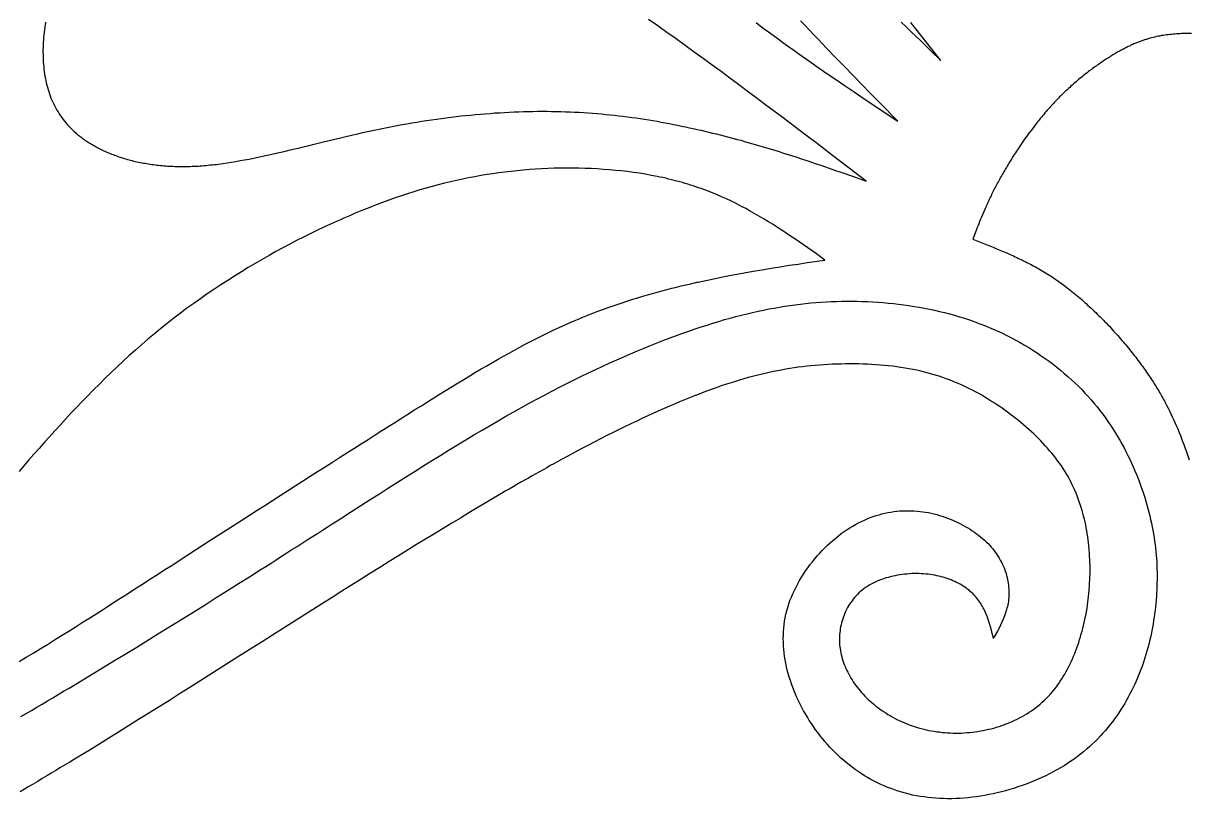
# Model space of a CAD drawing. Extents: x 0 to 279, y 0 to 212.
# Drawn here: x 222.69 to 235.29, y 111.6 to 119.99 of the extents above; entities that cross this region are included whole.
import ezdxf

# ---------------------------------------------------------------- set-up
doc = ezdxf.new("R2010")
doc.units = 0
doc.layers.add('LAYER_1', color=18, linetype='CONTINUOUS')

msp = doc.modelspace()

# ---------------------------------------------------------------- linework, layer by layer
at = {"layer": 'LAYER_1'}
for points in [[(222.93, 120.003), (222.925, 119.975), (222.921, 119.947), (222.918, 119.92), (222.914, 119.892), (222.911, 119.865), (222.909, 119.837), (222.907, 119.81), (222.905, 119.783), (222.904, 119.756), (222.903, 119.729), (222.902, 119.702), (222.902, 119.675), (222.903, 119.648), (222.903, 119.622), (222.904, 119.596), (222.906, 119.57), (222.908, 119.544), (222.91, 119.518), (222.913, 119.493), (222.916, 119.468), (222.92, 119.443), (222.924, 119.418), (222.928, 119.393), (222.933, 119.369), (222.938, 119.344), (222.944, 119.32), (222.951, 119.297), (222.957, 119.273), (222.965, 119.25), (222.972, 119.227), (222.981, 119.204), (222.989, 119.181), (222.999, 119.159), (223.008, 119.137), (223.019, 119.115), (223.03, 119.093), (223.041, 119.072), (223.053, 119.051), (223.065, 119.03), (223.078, 119.009), (223.092, 118.989), (223.106, 118.969), (223.121, 118.949), (223.136, 118.93), (223.152, 118.91), (223.168, 118.891), (223.186, 118.873), (223.203, 118.854), (223.222, 118.836), (223.241, 118.819), (223.26, 118.801), (223.28, 118.784), (223.291, 118.776), (223.301, 118.767), (223.312, 118.759), (223.323, 118.751), (223.334, 118.743), (223.345, 118.734), (223.356, 118.726), (223.368, 118.719), (223.379, 118.711), (223.391, 118.703), (223.403, 118.695), (223.415, 118.688), (223.427, 118.68), (223.44, 118.673), (223.452, 118.666), (223.465, 118.658), (223.478, 118.651), (223.491, 118.644), (223.504, 118.637), (223.518, 118.631), (223.531, 118.624), (223.545, 118.617), (223.559, 118.611), (223.573, 118.604), (223.587, 118.598), (223.601, 118.592), (223.616, 118.586), (223.63, 118.58), (223.645, 118.574), (223.66, 118.568), (223.675, 118.562), (223.69, 118.557), (223.705, 118.551), (223.721, 118.546), (223.736, 118.541), (223.752, 118.536), (223.768, 118.531), (223.784, 118.526), (223.8, 118.521), (223.817, 118.516), (223.833, 118.512), (223.85, 118.508), (223.866, 118.503), (223.883, 118.499), (223.9, 118.495), (223.918, 118.491), (223.935, 118.488), (223.952, 118.484), (223.97, 118.481), (223.988, 118.477), (224.006, 118.474), (224.024, 118.471), (224.042, 118.468), (224.06, 118.465), (224.078, 118.462), (224.097, 118.46), (224.116, 118.458), (224.134, 118.455), (224.153, 118.453), (224.172, 118.451), (224.192, 118.45), (224.211, 118.448), (224.23, 118.446), (224.25, 118.445), (224.27, 118.444), (224.289, 118.443), (224.309, 118.442), (224.33, 118.441), (224.35, 118.441), (224.37, 118.44), (224.391, 118.44), (224.411, 118.44), (224.432, 118.44), (224.453, 118.44), (224.474, 118.44), (224.495, 118.441), (224.516, 118.442), (224.537, 118.443), (224.559, 118.444), (224.58, 118.445), (224.602, 118.446), (224.624, 118.448), (224.646, 118.449), (224.668, 118.451), (224.69, 118.453), (224.712, 118.456), (224.735, 118.458), (224.757, 118.461), (224.78, 118.463), (224.802, 118.466), (224.825, 118.469), (224.848, 118.472), (224.894, 118.479), (224.941, 118.486), (224.988, 118.494), (225.035, 118.503), (225.083, 118.511), (225.131, 118.52), (225.179, 118.53), (225.228, 118.54), (225.277, 118.55), (225.326, 118.561), (225.376, 118.572), (225.426, 118.583), (225.476, 118.595), (225.526, 118.607), (225.577, 118.619), (225.628, 118.631), (225.679, 118.643), (225.73, 118.656), (225.782, 118.668), (225.834, 118.681), (225.938, 118.706), (226.043, 118.732), (226.148, 118.757), (226.254, 118.782), (226.307, 118.794), (226.36, 118.806), (226.413, 118.818), (226.466, 118.829), (226.519, 118.841), (226.572, 118.852), (226.626, 118.863), (226.679, 118.873), (226.732, 118.883), (226.786, 118.893), (226.839, 118.903), (226.892, 118.912), (226.945, 118.921), (226.999, 118.929), (227.052, 118.938), (227.105, 118.946), (227.158, 118.953), (227.211, 118.961), (227.264, 118.968), (227.317, 118.974), (227.37, 118.981), (227.423, 118.987), (227.476, 118.992), (227.528, 118.997), (227.581, 119.002), (227.633, 119.007), (227.686, 119.011), (227.738, 119.015), (227.79, 119.019), (227.842, 119.022), (227.894, 119.025), (227.946, 119.028), (227.997, 119.03), (228.049, 119.032), (228.1, 119.034), (228.151, 119.035), (228.202, 119.036), (228.253, 119.037), (228.303, 119.037), (228.354, 119.037), (228.404, 119.036), (228.454, 119.036), (228.504, 119.035), (228.554, 119.033), (228.603, 119.031), (228.652, 119.029), (228.701, 119.026), (228.75, 119.024), (228.799, 119.02), (228.847, 119.017), (228.895, 119.013), (228.943, 119.009), (228.991, 119.004), (229.038, 118.999), (229.085, 118.994), (229.132, 118.989), (229.179, 118.983), (229.226, 118.977), (229.272, 118.971), (229.318, 118.965), (229.364, 118.958), (229.409, 118.951), (229.454, 118.944), (229.499, 118.936), (229.544, 118.929), (229.589, 118.921), (229.633, 118.913), (229.677, 118.904), (229.721, 118.896), (229.764, 118.887), (229.808, 118.878), (229.851, 118.869), (229.894, 118.86), (229.936, 118.851), (229.978, 118.841), (230.02, 118.832), (230.062, 118.822), (230.104, 118.812), (230.145, 118.802), (230.186, 118.792), (230.226, 118.782), (230.267, 118.771), (230.307, 118.761), (230.347, 118.751), (230.386, 118.74), (230.391, 118.739), (230.394, 118.738), (230.395, 118.738), (230.395, 118.737), (230.396, 118.737), (230.401, 118.736), (230.411, 118.733), (230.45, 118.723), (230.489, 118.712), (230.527, 118.701), (230.566, 118.69), (230.604, 118.679), (230.642, 118.668), (230.679, 118.657), (230.717, 118.646), (230.754, 118.635), (230.791, 118.623), (230.828, 118.612), (230.864, 118.601), (230.901, 118.589), (230.937, 118.578), (230.973, 118.566), (231.045, 118.543), (231.116, 118.52), (231.186, 118.496), (231.256, 118.473), (231.326, 118.449), (231.395, 118.425), (231.464, 118.401), (231.532, 118.378), (231.669, 118.33), (231.805, 118.281), (231.623, 118.42), (231.442, 118.559), (231.26, 118.698), (231.168, 118.767), (231.077, 118.837), (230.985, 118.907), (230.893, 118.976), (230.8, 119.046), (230.707, 119.116), (230.614, 119.186), (230.52, 119.256), (230.426, 119.326), (230.331, 119.396), (230.236, 119.467), (230.14, 119.537), (230.044, 119.608), (229.947, 119.678), (229.849, 119.749), (229.75, 119.82), (229.651, 119.89), (229.552, 119.961), (229.453, 120.031)], [(230.615, 119.997), (230.659, 119.964), (230.704, 119.93), (230.749, 119.897), (230.839, 119.831), (230.93, 119.765), (231.022, 119.699), (231.114, 119.634), (231.206, 119.569), (231.299, 119.504), (231.393, 119.44), (231.486, 119.376), (231.58, 119.312), (231.675, 119.248), (231.769, 119.184), (231.959, 119.057), (232.149, 118.93), (231.954, 119.129), (231.857, 119.228), (231.76, 119.327), (231.664, 119.426), (231.568, 119.524), (231.472, 119.623), (231.377, 119.722), (231.283, 119.821), (231.236, 119.87), (231.19, 119.919), (231.144, 119.969), (231.097, 120.018)], [(232.186, 120.002), (232.24, 119.95), (232.293, 119.899), (232.4, 119.795), (232.507, 119.691), (232.615, 119.588), (232.397, 119.861), (232.289, 119.999)], [(235.326, 119.881), (235.29, 119.88), (235.253, 119.879), (235.235, 119.879), (235.217, 119.878), (235.199, 119.877), (235.181, 119.876), (235.163, 119.875), (235.145, 119.873), (235.127, 119.872), (235.108, 119.87), (235.09, 119.868), (235.072, 119.866), (235.054, 119.864), (235.036, 119.861), (235.018, 119.859), (235, 119.856), (234.982, 119.852), (234.964, 119.849), (234.946, 119.845), (234.928, 119.841), (234.91, 119.837), (234.892, 119.832), (234.873, 119.827), (234.855, 119.822), (234.836, 119.816), (234.827, 119.814), (234.818, 119.81), (234.808, 119.807), (234.799, 119.804), (234.789, 119.801), (234.78, 119.797), (234.77, 119.794), (234.76, 119.79), (234.751, 119.786), (234.741, 119.782), (234.731, 119.778), (234.721, 119.774), (234.711, 119.77), (234.701, 119.766), (234.691, 119.761), (234.681, 119.757), (234.67, 119.752), (234.66, 119.747), (234.649, 119.742), (234.639, 119.737), (234.628, 119.732), (234.618, 119.726), (234.607, 119.721), (234.596, 119.715), (234.585, 119.71), (234.574, 119.704), (234.563, 119.698), (234.552, 119.691), (234.54, 119.685), (234.529, 119.679), (234.517, 119.672), (234.505, 119.665), (234.494, 119.658), (234.482, 119.651), (234.47, 119.644), (234.458, 119.636), (234.445, 119.629), (234.433, 119.621), (234.421, 119.613), (234.408, 119.605), (234.396, 119.597), (234.383, 119.589), (234.37, 119.58), (234.357, 119.572), (234.344, 119.563), (234.332, 119.554), (234.318, 119.545), (234.305, 119.536), (234.292, 119.526), (234.279, 119.517), (234.266, 119.507), (234.252, 119.497), (234.239, 119.487), (234.226, 119.477), (234.212, 119.467), (234.199, 119.457), (234.185, 119.446), (234.171, 119.435), (234.158, 119.425), (234.144, 119.414), (234.131, 119.402), (234.117, 119.391), (234.103, 119.38), (234.089, 119.368), (234.076, 119.356), (234.062, 119.345), (234.048, 119.333), (234.035, 119.32), (234.021, 119.308), (234.007, 119.296), (233.993, 119.283), (233.98, 119.271), (233.966, 119.258), (233.952, 119.245), (233.939, 119.232), (233.925, 119.218), (233.912, 119.205), (233.898, 119.192), (233.885, 119.178), (233.871, 119.164), (233.858, 119.15), (233.844, 119.136), (233.831, 119.122), (233.818, 119.108), (233.805, 119.093), (233.791, 119.078), (233.778, 119.064), (233.765, 119.049), (233.752, 119.034), (233.739, 119.019), (233.727, 119.004), (233.714, 118.988), (233.701, 118.973), (233.688, 118.958), (233.676, 118.942), (233.663, 118.926), (233.651, 118.911), (233.639, 118.895), (233.614, 118.863), (233.59, 118.831), (233.566, 118.799), (233.543, 118.767), (233.52, 118.735), (233.497, 118.702), (233.475, 118.67), (233.464, 118.654), (233.453, 118.637), (233.442, 118.621), (233.432, 118.605), (233.421, 118.589), (233.411, 118.573), (233.4, 118.557), (233.39, 118.541), (233.38, 118.525), (233.37, 118.509), (233.36, 118.493), (233.35, 118.477), (233.341, 118.461), (233.331, 118.445), (233.322, 118.43), (233.313, 118.414), (233.304, 118.399), (233.295, 118.383), (233.286, 118.368), (233.277, 118.353), (233.269, 118.338), (233.26, 118.323), (233.252, 118.308), (233.244, 118.293), (233.236, 118.278), (233.228, 118.264), (233.22, 118.249), (233.213, 118.235), (233.205, 118.221), (233.198, 118.207), (233.191, 118.193), (233.184, 118.179), (233.177, 118.165), (233.17, 118.151), (233.163, 118.138), (233.157, 118.124), (233.15, 118.111), (233.144, 118.097), (233.137, 118.084), (233.131, 118.071), (233.125, 118.057), (233.119, 118.044), (233.113, 118.031), (233.107, 118.018), (233.102, 118.006), (233.096, 117.993), (233.085, 117.967), (233.074, 117.942), (233.063, 117.917), (233.053, 117.892), (233.043, 117.868), (233.033, 117.843), (233.023, 117.819), (233.014, 117.795), (233.004, 117.771), (232.995, 117.747), (232.976, 117.699), (232.958, 117.652), (233.032, 117.623), (233.105, 117.594), (233.142, 117.58), (233.179, 117.565), (233.216, 117.55), (233.253, 117.535), (233.289, 117.519), (233.326, 117.504), (233.363, 117.487), (233.399, 117.471), (233.418, 117.463), (233.436, 117.454), (233.454, 117.445), (233.472, 117.437), (233.491, 117.428), (233.509, 117.419), (233.527, 117.41), (233.545, 117.401), (233.564, 117.391), (233.582, 117.382), (233.6, 117.372), (233.618, 117.362), (233.636, 117.352), (233.654, 117.342), (233.673, 117.332), (233.691, 117.322), (233.709, 117.311), (233.727, 117.3), (233.745, 117.289), (233.763, 117.278), (233.781, 117.267), (233.799, 117.255), (233.817, 117.244), (233.835, 117.232), (233.853, 117.22), (233.871, 117.207), (233.889, 117.195), (233.907, 117.182), (233.925, 117.169), (233.943, 117.156), (233.96, 117.143), (233.978, 117.129), (233.996, 117.115), (234.014, 117.101), (234.031, 117.087), (234.049, 117.073), (234.067, 117.058), (234.084, 117.044), (234.102, 117.029), (234.119, 117.014), (234.137, 116.999), (234.154, 116.984), (234.171, 116.969), (234.188, 116.953), (234.205, 116.937), (234.222, 116.922), (234.239, 116.906), (234.256, 116.89), (234.273, 116.874), (234.29, 116.858), (234.306, 116.842), (234.323, 116.825), (234.339, 116.809), (234.356, 116.793), (234.372, 116.776), (234.388, 116.76), (234.404, 116.743), (234.42, 116.726), (234.436, 116.71), (234.451, 116.693), (234.467, 116.676), (234.482, 116.659), (234.497, 116.642), (234.512, 116.626), (234.527, 116.609), (234.542, 116.592), (234.557, 116.575), (234.572, 116.558), (234.586, 116.541), (234.6, 116.524), (234.614, 116.508), (234.628, 116.491), (234.642, 116.474), (234.656, 116.457), (234.669, 116.441), (234.682, 116.424), (234.695, 116.408), (234.708, 116.391), (234.721, 116.375), (234.734, 116.358), (234.746, 116.342), (234.758, 116.326), (234.77, 116.31), (234.782, 116.293), (234.794, 116.277), (234.806, 116.261), (234.817, 116.245), (234.828, 116.23), (234.839, 116.214), (234.85, 116.198), (234.861, 116.182), (234.871, 116.166), (234.882, 116.151), (234.892, 116.135), (234.902, 116.119), (234.912, 116.104), (234.922, 116.088), (234.932, 116.073), (234.942, 116.057), (234.951, 116.042), (234.96, 116.026), (234.97, 116.011), (234.979, 115.995), (234.988, 115.98), (234.997, 115.964), (235.005, 115.949), (235.014, 115.934), (235.022, 115.918), (235.031, 115.903), (235.039, 115.887), (235.047, 115.872), (235.055, 115.856), (235.071, 115.825), (235.087, 115.794), (235.102, 115.763), (235.116, 115.732), (235.131, 115.701), (235.145, 115.669), (235.159, 115.638), (235.172, 115.606), (235.179, 115.59), (235.182, 115.582), (235.183, 115.581), (235.183, 115.58), (235.183, 115.58), (235.184, 115.579), (235.184, 115.577), (235.191, 115.561), (235.204, 115.529), (235.217, 115.496), (235.229, 115.464), (235.242, 115.431), (235.254, 115.398), (235.266, 115.364), (235.278, 115.331), (235.289, 115.297), (235.301, 115.264)], [(222.646, 113.082), (222.722, 113.128), (222.797, 113.174), (222.873, 113.22), (222.95, 113.267), (223.027, 113.315), (223.104, 113.363), (223.182, 113.411), (223.26, 113.46), (223.338, 113.51), (223.417, 113.56), (223.496, 113.61), (223.576, 113.661), (223.655, 113.712), (223.735, 113.763), (223.816, 113.815), (223.896, 113.867), (223.978, 113.919), (224.059, 113.972), (224.14, 114.024), (224.222, 114.077), (224.305, 114.13), (224.387, 114.184), (224.553, 114.29), (224.719, 114.398), (224.885, 114.505), (225.052, 114.612), (225.218, 114.719), (225.301, 114.772), (225.384, 114.825), (225.466, 114.878), (225.548, 114.93), (225.63, 114.983), (225.711, 115.035), (225.792, 115.087), (225.873, 115.138), (225.953, 115.189), (226.032, 115.24), (226.111, 115.29), (226.189, 115.34), (226.266, 115.389), (226.343, 115.438), (226.419, 115.486), (226.494, 115.534), (226.568, 115.581), (226.605, 115.605), (226.642, 115.628), (226.678, 115.651), (226.714, 115.674), (226.75, 115.697), (226.786, 115.719), (226.821, 115.742), (226.856, 115.764), (226.926, 115.808), (226.995, 115.851), (227.063, 115.894), (227.13, 115.936), (227.197, 115.978), (227.263, 116.018), (227.328, 116.058), (227.392, 116.098), (227.456, 116.136), (227.519, 116.174), (227.581, 116.212), (227.643, 116.248), (227.704, 116.284), (227.765, 116.32), (227.825, 116.354), (227.885, 116.388), (227.944, 116.421), (228.003, 116.453), (228.061, 116.485), (228.119, 116.516), (228.177, 116.546), (228.234, 116.576), (228.291, 116.604), (228.348, 116.632), (228.405, 116.66), (228.461, 116.686), (228.517, 116.712), (228.573, 116.737), (228.629, 116.761), (228.684, 116.785), (228.74, 116.808), (228.795, 116.83), (228.85, 116.852), (228.905, 116.873), (228.959, 116.893), (229.014, 116.913), (229.068, 116.932), (229.122, 116.95), (229.176, 116.968), (229.229, 116.986), (229.283, 117.003), (229.336, 117.019), (229.389, 117.035), (229.442, 117.051), (229.494, 117.066), (229.547, 117.08), (229.599, 117.095), (229.651, 117.108), (229.703, 117.122), (229.754, 117.135), (229.806, 117.147), (229.857, 117.16), (229.908, 117.171), (229.959, 117.183), (229.962, 117.184), (229.964, 117.184), (229.965, 117.184), (229.965, 117.184), (229.968, 117.185), (229.975, 117.187), (229.987, 117.189), (230.038, 117.2), (230.088, 117.211), (230.139, 117.222), (230.189, 117.232), (230.239, 117.242), (230.289, 117.252), (230.388, 117.271), (230.486, 117.289), (230.585, 117.306), (230.682, 117.323), (230.78, 117.339), (230.877, 117.355), (230.974, 117.37), (231.07, 117.384), (231.167, 117.399), (231.359, 117.427), (231.267, 117.493), (231.175, 117.558), (231.082, 117.623), (231.036, 117.655), (230.989, 117.687), (230.942, 117.719), (230.894, 117.75), (230.847, 117.781), (230.799, 117.811), (230.751, 117.841), (230.702, 117.871), (230.653, 117.9), (230.603, 117.929), (230.553, 117.957), (230.503, 117.984), (230.452, 118.011), (230.401, 118.038), (230.348, 118.063), (230.296, 118.088), (230.242, 118.112), (230.188, 118.135), (230.161, 118.147), (230.134, 118.158), (230.106, 118.169), (230.078, 118.179), (230.05, 118.19), (230.022, 118.2), (229.994, 118.21), (229.965, 118.22), (229.936, 118.229), (229.907, 118.239), (229.878, 118.248), (229.849, 118.257), (229.819, 118.265), (229.789, 118.274), (229.759, 118.282), (229.729, 118.289), (229.699, 118.297), (229.668, 118.304), (229.638, 118.312), (229.607, 118.319), (229.576, 118.325), (229.545, 118.332), (229.482, 118.344), (229.419, 118.355), (229.355, 118.366), (229.291, 118.375), (229.226, 118.384), (229.161, 118.391), (229.096, 118.398), (229.03, 118.404), (228.964, 118.409), (228.898, 118.413), (228.832, 118.417), (228.765, 118.419), (228.698, 118.421), (228.631, 118.422), (228.564, 118.422), (228.497, 118.421), (228.43, 118.42), (228.364, 118.417), (228.297, 118.414), (228.23, 118.41), (228.163, 118.406), (228.097, 118.4), (228.031, 118.394), (227.965, 118.387), (227.899, 118.379), (227.833, 118.371), (227.768, 118.362), (227.702, 118.352), (227.637, 118.341), (227.572, 118.329), (227.506, 118.317), (227.441, 118.303), (227.375, 118.289), (227.31, 118.274), (227.244, 118.258), (227.178, 118.241), (227.112, 118.224), (227.046, 118.205), (226.98, 118.186), (226.913, 118.166), (226.846, 118.144), (226.779, 118.122), (226.712, 118.099), (226.644, 118.075), (226.575, 118.05), (226.507, 118.024), (226.438, 117.997), (226.368, 117.969), (226.333, 117.955), (226.298, 117.941), (226.263, 117.926), (226.227, 117.911), (226.192, 117.895), (226.156, 117.88), (226.12, 117.864), (226.084, 117.848), (226.012, 117.815), (225.939, 117.782), (225.866, 117.747), (225.793, 117.711), (225.719, 117.674), (225.645, 117.637), (225.571, 117.598), (225.497, 117.558), (225.422, 117.518), (225.347, 117.476), (225.273, 117.434), (225.198, 117.39), (225.123, 117.346), (225.049, 117.301), (224.974, 117.254), (224.9, 117.207), (224.826, 117.159), (224.752, 117.11), (224.679, 117.06), (224.605, 117.009), (224.533, 116.958), (224.46, 116.905), (224.388, 116.852), (224.317, 116.797), (224.246, 116.742), (224.176, 116.686), (224.107, 116.629), (224.038, 116.571), (223.97, 116.513), (223.902, 116.453), (223.835, 116.393), (223.769, 116.333), (223.704, 116.271), (223.639, 116.21), (223.575, 116.148), (223.512, 116.085), (223.449, 116.022), (223.387, 115.959), (223.326, 115.896), (223.265, 115.832), (223.205, 115.769), (223.146, 115.705), (223.087, 115.641), (223.029, 115.578), (222.972, 115.514), (222.916, 115.451), (222.86, 115.388), (222.805, 115.325), (222.75, 115.263), (222.696, 115.201), (222.643, 115.139)], [(222.664, 112.488), (222.721, 112.52), (222.777, 112.553), (222.834, 112.587), (222.892, 112.621), (222.95, 112.655), (223.008, 112.69), (223.067, 112.725), (223.126, 112.76), (223.186, 112.795), (223.305, 112.867), (223.426, 112.94), (223.547, 113.013), (223.67, 113.088), (223.793, 113.163), (223.916, 113.238), (224.163, 113.391), (224.41, 113.544), (224.533, 113.621), (224.655, 113.697), (224.777, 113.773), (224.898, 113.849), (225.017, 113.925), (225.136, 114), (225.253, 114.074), (225.311, 114.111), (225.369, 114.148), (225.426, 114.184), (225.483, 114.221), (225.539, 114.257), (225.595, 114.293), (225.651, 114.328), (225.706, 114.364), (225.761, 114.399), (225.816, 114.434), (225.87, 114.468), (225.924, 114.503), (225.977, 114.537), (226.03, 114.571), (226.083, 114.605), (226.135, 114.638), (226.238, 114.705), (226.341, 114.77), (226.442, 114.835), (226.541, 114.898), (226.64, 114.961), (226.737, 115.023), (226.833, 115.084), (226.928, 115.143), (227.022, 115.202), (227.114, 115.26), (227.206, 115.317), (227.297, 115.373), (227.387, 115.428), (227.476, 115.482), (227.564, 115.535), (227.652, 115.587), (227.738, 115.638), (227.824, 115.688), (227.909, 115.737), (227.994, 115.784), (228.078, 115.831), (228.161, 115.877), (228.244, 115.922), (228.326, 115.966), (228.407, 116.008), (228.488, 116.05), (228.568, 116.091), (228.647, 116.131), (228.726, 116.169), (228.804, 116.207), (228.882, 116.244), (228.958, 116.28), (229.034, 116.314), (229.11, 116.348), (229.184, 116.381), (229.258, 116.413), (229.331, 116.444), (229.404, 116.474), (229.475, 116.503), (229.546, 116.532), (229.616, 116.559), (229.685, 116.585), (229.754, 116.611), (229.822, 116.635), (229.889, 116.659), (229.955, 116.681), (230.02, 116.703), (230.085, 116.724), (230.149, 116.744), (230.212, 116.763), (230.274, 116.782), (230.336, 116.799), (230.397, 116.816), (230.458, 116.831), (230.518, 116.846), (230.577, 116.86), (230.636, 116.873), (230.694, 116.886), (230.752, 116.898), (230.81, 116.908), (230.867, 116.918), (230.924, 116.928), (230.981, 116.936), (231.037, 116.944), (231.094, 116.951), (231.15, 116.957), (231.206, 116.963), (231.261, 116.968), (231.317, 116.972), (231.373, 116.975), (231.428, 116.978), (231.484, 116.98), (231.54, 116.981), (231.596, 116.982), (231.651, 116.981), (231.707, 116.981), (231.764, 116.979), (231.82, 116.977), (231.876, 116.974), (231.932, 116.971), (231.988, 116.967), (232.045, 116.962), (232.101, 116.956), (232.157, 116.95), (232.213, 116.942), (232.269, 116.935), (232.324, 116.926), (232.38, 116.916), (232.435, 116.906), (232.49, 116.895), (232.545, 116.884), (232.6, 116.871), (232.654, 116.858), (232.709, 116.844), (232.762, 116.829), (232.816, 116.813), (232.869, 116.797), (232.922, 116.779), (232.974, 116.761), (233.026, 116.742), (233.077, 116.722), (233.128, 116.701), (233.179, 116.68), (233.229, 116.657), (233.279, 116.634), (233.328, 116.61), (233.376, 116.586), (233.424, 116.56), (233.471, 116.534), (233.518, 116.507), (233.564, 116.479), (233.61, 116.451), (233.654, 116.422), (233.699, 116.392), (233.742, 116.362), (233.785, 116.331), (233.827, 116.299), (233.869, 116.267), (233.909, 116.234), (233.949, 116.2), (233.988, 116.166), (234.027, 116.132), (234.064, 116.097), (234.101, 116.061), (234.137, 116.025), (234.172, 115.988), (234.206, 115.951), (234.239, 115.914), (234.272, 115.876), (234.303, 115.838), (234.334, 115.799), (234.364, 115.76), (234.393, 115.72), (234.421, 115.681), (234.448, 115.64), (234.475, 115.6), (234.5, 115.56), (234.525, 115.519), (234.549, 115.478), (234.572, 115.437), (234.595, 115.395), (234.616, 115.354), (234.637, 115.313), (234.657, 115.271), (234.677, 115.23), (234.695, 115.188), (234.713, 115.147), (234.731, 115.105), (234.747, 115.064), (234.763, 115.022), (234.778, 114.981), (234.792, 114.94), (234.806, 114.899), (234.819, 114.858), (234.831, 114.818), (234.843, 114.778), (234.854, 114.738), (234.864, 114.698), (234.874, 114.658), (234.883, 114.619), (234.892, 114.58), (234.9, 114.541), (234.907, 114.502), (234.914, 114.463), (234.92, 114.424), (234.926, 114.386), (234.931, 114.348), (234.935, 114.31), (234.939, 114.272), (234.943, 114.234), (234.945, 114.196), (234.948, 114.158), (234.95, 114.121), (234.951, 114.083), (234.952, 114.046), (234.952, 114.008), (234.952, 113.971), (234.951, 113.934), (234.95, 113.896), (234.949, 113.859), (234.947, 113.822), (234.945, 113.785), (234.942, 113.747), (234.938, 113.71), (234.935, 113.673), (234.931, 113.636), (234.926, 113.598), (234.921, 113.561), (234.915, 113.524), (234.909, 113.487), (234.903, 113.45), (234.896, 113.413), (234.888, 113.376), (234.88, 113.34), (234.872, 113.303), (234.862, 113.266), (234.853, 113.23), (234.843, 113.193), (234.832, 113.157), (234.821, 113.121), (234.809, 113.084), (234.797, 113.048), (234.784, 113.012), (234.77, 112.977), (234.756, 112.941), (234.741, 112.906), (234.726, 112.87), (234.71, 112.835), (234.694, 112.8), (234.677, 112.765), (234.659, 112.731), (234.64, 112.696), (234.621, 112.662), (234.602, 112.628), (234.581, 112.594), (234.56, 112.561), (234.538, 112.528), (234.516, 112.495), (234.493, 112.463), (234.469, 112.43), (234.445, 112.399), (234.419, 112.367), (234.393, 112.336), (234.367, 112.306), (234.339, 112.276), (234.311, 112.246), (234.282, 112.217), (234.252, 112.188), (234.221, 112.16), (234.19, 112.132), (234.158, 112.105), (234.125, 112.078), (234.091, 112.052), (234.056, 112.026), (234.02, 112.002), (233.984, 111.977), (233.946, 111.954), (233.908, 111.931), (233.869, 111.908), (233.83, 111.887), (233.79, 111.866), (233.749, 111.845), (233.707, 111.826), (233.665, 111.807), (233.623, 111.789), (233.58, 111.771), (233.536, 111.755), (233.492, 111.739), (233.448, 111.724), (233.404, 111.709), (233.359, 111.696), (233.314, 111.683), (233.269, 111.671), (233.224, 111.66), (233.179, 111.65), (233.133, 111.641), (233.088, 111.632), (233.043, 111.624), (232.998, 111.618), (232.953, 111.612), (232.908, 111.607), (232.863, 111.603), (232.819, 111.6), (232.775, 111.598), (232.731, 111.597), (232.687, 111.597), (232.644, 111.598), (232.601, 111.599), (232.559, 111.602), (232.516, 111.606), (232.474, 111.61), (232.433, 111.616), (232.392, 111.622), (232.351, 111.629), (232.31, 111.637), (232.27, 111.647), (232.231, 111.657), (232.191, 111.668), (232.152, 111.679), (232.114, 111.692), (232.076, 111.706), (232.038, 111.72), (232.001, 111.735), (231.964, 111.752), (231.928, 111.769), (231.892, 111.787), (231.856, 111.806), (231.821, 111.826), (231.787, 111.846), (231.753, 111.868), (231.719, 111.89), (231.686, 111.913), (231.654, 111.937), (231.622, 111.962), (231.59, 111.988), (231.56, 112.014), (231.529, 112.041), (231.499, 112.068), (231.47, 112.097), (231.442, 112.126), (231.414, 112.155), (231.386, 112.185), (231.36, 112.216), (231.334, 112.247), (231.308, 112.279), (231.283, 112.312), (231.259, 112.344), (231.236, 112.378), (231.213, 112.411), (231.191, 112.445), (231.17, 112.48), (231.149, 112.514), (231.129, 112.549), (231.11, 112.585), (231.092, 112.62), (231.074, 112.656), (231.057, 112.692), (231.041, 112.729), (231.026, 112.765), (231.012, 112.802), (230.998, 112.839), (230.986, 112.876), (230.974, 112.913), (230.963, 112.951), (230.953, 112.988), (230.944, 113.026), (230.936, 113.063), (230.929, 113.101), (230.923, 113.139), (230.918, 113.177), (230.914, 113.215), (230.912, 113.253), (230.91, 113.291), (230.909, 113.329), (230.91, 113.367), (230.912, 113.405), (230.914, 113.442), (230.919, 113.48), (230.924, 113.518), (230.93, 113.556), (230.938, 113.593), (230.947, 113.631), (230.958, 113.668), (230.969, 113.705), (230.982, 113.742), (230.997, 113.779), (231.012, 113.816), (231.029, 113.852), (231.047, 113.888), (231.065, 113.924), (231.085, 113.959), (231.106, 113.994), (231.128, 114.029), (231.151, 114.062), (231.174, 114.096), (231.198, 114.129), (231.224, 114.161), (231.249, 114.193), (231.276, 114.224), (231.303, 114.254), (231.331, 114.283), (231.359, 114.312), (231.388, 114.34), (231.417, 114.367), (231.446, 114.393), (231.476, 114.418), (231.506, 114.443), (231.537, 114.466), (231.568, 114.488), (231.599, 114.509), (231.63, 114.529), (231.661, 114.548), (231.692, 114.566), (231.724, 114.583), (231.755, 114.599), (231.787, 114.613), (231.818, 114.627), (231.85, 114.639), (231.882, 114.651), (231.913, 114.661), (231.945, 114.671), (231.977, 114.68), (232.009, 114.687), (232.041, 114.694), (232.072, 114.699), (232.104, 114.704), (232.136, 114.708), (232.167, 114.711), (232.199, 114.713), (232.231, 114.714), (232.262, 114.714), (232.293, 114.714), (232.325, 114.712), (232.356, 114.71), (232.387, 114.707), (232.418, 114.703), (232.449, 114.698), (232.479, 114.693), (232.51, 114.687), (232.54, 114.68), (232.57, 114.672), (232.6, 114.663), (232.629, 114.654), (232.658, 114.644), (232.687, 114.634), (232.716, 114.623), (232.744, 114.611), (232.772, 114.599), (232.799, 114.586), (232.826, 114.573), (232.852, 114.559), (232.878, 114.544), (232.904, 114.529), (232.929, 114.514), (232.953, 114.498), (232.977, 114.482), (233, 114.465), (233.022, 114.448), (233.044, 114.431), (233.065, 114.413), (233.085, 114.395), (233.105, 114.376), (233.124, 114.358), (233.142, 114.339), (233.159, 114.319), (233.175, 114.3), (233.191, 114.28), (233.206, 114.26), (233.22, 114.24), (233.233, 114.22), (233.245, 114.199), (233.257, 114.179), (233.268, 114.158), (233.278, 114.138), (233.288, 114.117), (233.297, 114.096), (233.305, 114.075), (233.312, 114.054), (233.319, 114.033), (233.325, 114.012), (233.33, 113.992), (233.335, 113.971), (233.339, 113.95), (233.342, 113.93), (233.345, 113.909), (233.347, 113.889), (233.349, 113.869), (233.35, 113.849), (233.35, 113.829), (233.35, 113.809), (233.349, 113.79), (233.348, 113.771), (233.346, 113.752), (233.344, 113.734), (233.341, 113.715), (233.337, 113.697), (233.333, 113.679), (233.329, 113.661), (233.324, 113.644), (233.314, 113.609), (233.302, 113.575), (233.289, 113.542), (233.274, 113.509), (233.259, 113.476), (233.243, 113.444), (233.227, 113.412), (233.192, 113.349), (233.184, 113.333), (233.183, 113.332), (233.183, 113.332), (233.183, 113.332), (233.183, 113.333), (233.182, 113.335), (233.181, 113.34), (233.179, 113.349), (233.17, 113.385), (233.16, 113.421), (233.151, 113.457), (233.14, 113.492), (233.129, 113.527), (233.117, 113.562), (233.104, 113.596), (233.089, 113.629), (233.081, 113.645), (233.073, 113.662), (233.064, 113.678), (233.055, 113.693), (233.046, 113.709), (233.036, 113.724), (233.025, 113.739), (233.014, 113.754), (233.003, 113.769), (232.991, 113.783), (232.978, 113.797), (232.965, 113.811), (232.951, 113.824), (232.936, 113.837), (232.922, 113.85), (232.906, 113.862), (232.89, 113.874), (232.873, 113.886), (232.856, 113.897), (232.839, 113.908), (232.821, 113.918), (232.802, 113.929), (232.784, 113.938), (232.764, 113.948), (232.744, 113.956), (232.724, 113.965), (232.703, 113.973), (232.682, 113.98), (232.661, 113.988), (232.639, 113.994), (232.617, 114), (232.594, 114.006), (232.571, 114.011), (232.548, 114.016), (232.524, 114.02), (232.5, 114.023), (232.476, 114.027), (232.451, 114.029), (232.426, 114.031), (232.401, 114.032), (232.376, 114.033), (232.35, 114.034), (232.325, 114.033), (232.299, 114.033), (232.273, 114.031), (232.247, 114.029), (232.222, 114.027), (232.196, 114.024), (232.17, 114.02), (232.145, 114.016), (232.119, 114.011), (232.094, 114.006), (232.069, 114), (232.045, 113.993), (232.02, 113.986), (231.996, 113.978), (231.972, 113.97), (231.949, 113.961), (231.926, 113.952), (231.904, 113.942), (231.882, 113.931), (231.86, 113.919), (231.84, 113.908), (231.819, 113.895), (231.8, 113.882), (231.781, 113.868), (231.763, 113.854), (231.745, 113.839), (231.728, 113.824), (231.712, 113.808), (231.696, 113.791), (231.681, 113.774), (231.667, 113.757), (231.653, 113.739), (231.64, 113.721), (231.627, 113.703), (231.616, 113.684), (231.605, 113.665), (231.594, 113.645), (231.584, 113.625), (231.575, 113.605), (231.567, 113.585), (231.559, 113.564), (231.552, 113.544), (231.545, 113.523), (231.54, 113.502), (231.534, 113.48), (231.53, 113.459), (231.526, 113.438), (231.523, 113.416), (231.52, 113.394), (231.519, 113.373), (231.517, 113.351), (231.517, 113.329), (231.517, 113.308), (231.518, 113.286), (231.519, 113.264), (231.522, 113.242), (231.524, 113.221), (231.528, 113.199), (231.532, 113.177), (231.536, 113.156), (231.542, 113.134), (231.548, 113.113), (231.554, 113.091), (231.561, 113.07), (231.569, 113.049), (231.578, 113.027), (231.587, 113.006), (231.596, 112.985), (231.606, 112.965), (231.617, 112.944), (231.629, 112.923), (231.641, 112.903), (231.653, 112.883), (231.666, 112.862), (231.68, 112.842), (231.694, 112.823), (231.709, 112.803), (231.725, 112.784), (231.741, 112.764), (231.757, 112.745), (231.774, 112.727), (231.792, 112.708), (231.81, 112.69), (231.829, 112.672), (231.848, 112.654), (231.867, 112.637), (231.887, 112.62), (231.908, 112.603), (231.929, 112.587), (231.95, 112.571), (231.972, 112.555), (231.994, 112.54), (232.017, 112.525), (232.04, 112.51), (232.064, 112.496), (232.088, 112.482), (232.112, 112.469), (232.136, 112.456), (232.161, 112.444), (232.187, 112.432), (232.212, 112.421), (232.238, 112.41), (232.264, 112.4), (232.291, 112.39), (232.318, 112.381), (232.345, 112.372), (232.372, 112.364), (232.4, 112.357), (232.428, 112.349), (232.456, 112.343), (232.484, 112.337), (232.513, 112.332), (232.541, 112.327), (232.57, 112.322), (232.599, 112.319), (232.628, 112.315), (232.657, 112.313), (232.687, 112.311), (232.716, 112.309), (232.746, 112.308), (232.775, 112.308), (232.805, 112.308), (232.835, 112.308), (232.864, 112.31), (232.894, 112.312), (232.924, 112.314), (232.953, 112.317), (232.983, 112.321), (233.013, 112.325), (233.042, 112.33), (233.072, 112.335), (233.101, 112.341), (233.13, 112.348), (233.159, 112.355), (233.188, 112.362), (233.217, 112.371), (233.246, 112.38), (233.274, 112.389), (233.303, 112.399), (233.331, 112.41), (233.358, 112.421), (233.386, 112.433), (233.413, 112.446), (233.44, 112.459), (233.466, 112.472), (233.493, 112.486), (233.519, 112.501), (233.544, 112.517), (233.569, 112.533), (233.594, 112.549), (233.618, 112.566), (233.642, 112.584), (233.665, 112.603), (233.688, 112.622), (233.71, 112.641), (233.732, 112.661), (233.754, 112.682), (233.774, 112.704), (233.795, 112.726), (233.814, 112.748), (233.834, 112.771), (233.852, 112.795), (233.87, 112.819), (233.888, 112.844), (233.905, 112.869), (233.922, 112.894), (233.938, 112.92), (233.954, 112.946), (233.969, 112.973), (233.984, 113), (233.998, 113.028), (234.012, 113.056), (234.025, 113.084), (234.038, 113.112), (234.05, 113.141), (234.062, 113.17), (234.073, 113.2), (234.084, 113.229), (234.095, 113.259), (234.105, 113.289), (234.115, 113.319), (234.124, 113.35), (234.133, 113.38), (234.141, 113.411), (234.15, 113.441), (234.157, 113.472), (234.165, 113.503), (234.171, 113.535), (234.184, 113.597), (234.195, 113.66), (234.204, 113.723), (234.212, 113.787), (234.218, 113.851), (234.223, 113.915), (234.226, 113.979), (234.227, 114.044), (234.227, 114.108), (234.225, 114.173), (234.222, 114.238), (234.217, 114.302), (234.214, 114.335), (234.211, 114.367), (234.207, 114.399), (234.202, 114.431), (234.197, 114.464), (234.192, 114.496), (234.186, 114.528), (234.18, 114.56), (234.174, 114.592), (234.166, 114.624), (234.158, 114.655), (234.15, 114.687), (234.141, 114.718), (234.132, 114.75), (234.122, 114.781), (234.111, 114.812), (234.1, 114.843), (234.089, 114.874), (234.076, 114.904), (234.063, 114.935), (234.05, 114.965), (234.035, 114.995), (234.021, 115.025), (234.005, 115.054), (233.989, 115.084), (233.972, 115.113), (233.954, 115.142), (233.936, 115.17), (233.917, 115.199), (233.897, 115.227), (233.877, 115.255), (233.856, 115.283), (233.835, 115.31), (233.813, 115.337), (233.79, 115.364), (233.767, 115.391), (233.743, 115.417), (233.719, 115.443), (233.695, 115.469), (233.669, 115.495), (233.644, 115.52), (233.618, 115.545), (233.591, 115.57), (233.564, 115.594), (233.537, 115.618), (233.509, 115.642), (233.481, 115.666), (233.453, 115.689), (233.424, 115.712), (233.395, 115.735), (233.366, 115.757), (233.336, 115.779), (233.306, 115.801), (233.276, 115.823), (233.246, 115.844), (233.215, 115.865), (233.184, 115.885), (233.152, 115.905), (233.12, 115.925), (233.088, 115.944), (233.056, 115.963), (233.023, 115.982), (232.99, 116), (232.956, 116.018), (232.922, 116.035), (232.888, 116.052), (232.853, 116.068), (232.818, 116.084), (232.782, 116.1), (232.746, 116.114), (232.709, 116.129), (232.672, 116.143), (232.634, 116.156), (232.596, 116.169), (232.557, 116.181), (232.517, 116.193), (232.478, 116.204), (232.437, 116.214), (232.396, 116.224), (232.354, 116.234), (232.312, 116.242), (232.269, 116.251), (232.226, 116.258), (232.182, 116.265), (232.138, 116.271), (232.093, 116.277), (232.048, 116.282), (232.003, 116.287), (231.957, 116.291), (231.911, 116.294), (231.865, 116.297), (231.819, 116.299), (231.772, 116.301), (231.725, 116.303), (231.678, 116.303), (231.631, 116.303), (231.584, 116.303), (231.537, 116.302), (231.49, 116.301), (231.443, 116.299), (231.396, 116.297), (231.349, 116.294), (231.303, 116.29), (231.256, 116.286), (231.21, 116.282), (231.164, 116.277), (231.118, 116.272), (231.072, 116.266), (231.027, 116.259), (230.982, 116.253), (230.936, 116.245), (230.891, 116.237), (230.846, 116.229), (230.802, 116.22), (230.757, 116.211), (230.712, 116.201), (230.666, 116.19), (230.621, 116.179), (230.576, 116.167), (230.53, 116.155), (230.484, 116.142), (230.437, 116.128), (230.391, 116.114), (230.344, 116.099), (230.296, 116.084), (230.248, 116.068), (230.2, 116.051), (230.151, 116.034), (230.101, 116.016), (230.051, 115.997), (230, 115.977), (229.948, 115.957), (229.896, 115.936), (229.842, 115.915), (229.788, 115.892), (229.734, 115.869), (229.678, 115.845), (229.621, 115.821), (229.564, 115.795), (229.505, 115.769), (229.446, 115.742), (229.385, 115.714), (229.324, 115.685), (229.262, 115.655), (229.198, 115.624), (229.134, 115.593), (229.068, 115.56), (229.002, 115.527), (228.934, 115.493), (228.865, 115.457), (228.795, 115.421), (228.724, 115.383), (228.652, 115.345), (228.578, 115.305), (228.504, 115.265), (228.428, 115.223), (228.389, 115.202), (228.351, 115.18), (228.312, 115.158), (228.272, 115.136), (228.232, 115.114), (228.192, 115.091), (228.152, 115.068), (228.111, 115.045), (228.07, 115.022), (228.029, 114.998), (227.987, 114.974), (227.945, 114.949), (227.903, 114.924), (227.86, 114.9), (227.774, 114.849), (227.686, 114.797), (227.598, 114.744), (227.508, 114.69), (227.417, 114.635), (227.324, 114.579), (227.231, 114.523), (227.136, 114.465), (227.041, 114.406), (226.944, 114.347), (226.846, 114.286), (226.748, 114.225), (226.648, 114.163), (226.547, 114.1), (226.445, 114.037), (226.343, 113.972), (226.24, 113.908), (226.135, 113.842), (226.03, 113.776), (225.924, 113.709), (225.817, 113.641), (225.71, 113.573), (225.601, 113.505), (225.492, 113.436), (225.383, 113.366), (225.272, 113.296), (225.162, 113.226), (224.939, 113.085), (224.492, 112.801), (224.38, 112.731), (224.269, 112.661), (224.158, 112.591), (224.047, 112.522), (223.937, 112.453), (223.828, 112.385), (223.72, 112.318), (223.613, 112.251), (223.506, 112.185), (223.401, 112.12), (223.297, 112.057), (223.245, 112.025), (223.194, 111.994), (223.143, 111.963), (223.092, 111.933), (223.042, 111.902), (222.992, 111.873), (222.943, 111.843), (222.894, 111.814), (222.845, 111.785), (222.797, 111.756), (222.75, 111.728), (222.702, 111.701), (222.656, 111.673)]]:
    msp.add_lwpolyline(points, dxfattribs=at)

doc.saveas('drawing.dxf')
